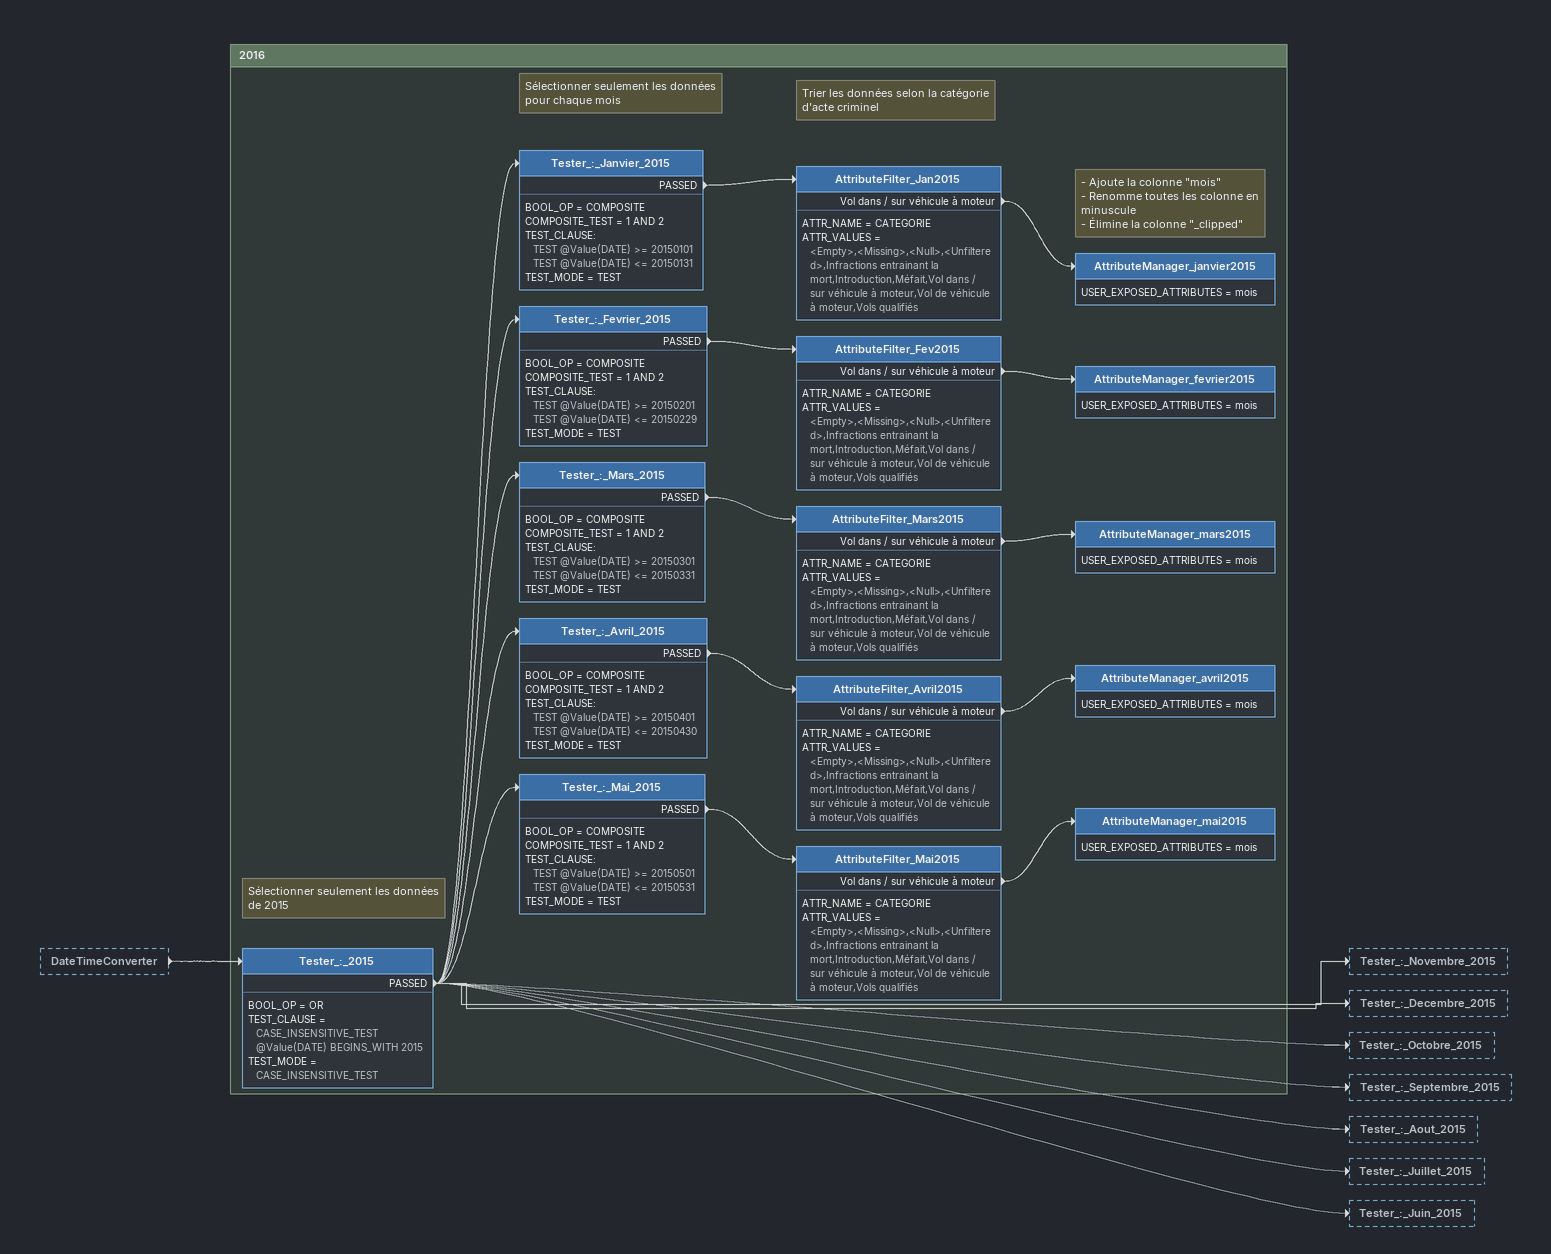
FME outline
DateTimeConverter [outside]
    -> Tester_:_2015

Bookmark: 2016
Note: Sélectionner seulement les données de 2015
Tester_:_2015
    BOOL_OP = OR
    TEST_CLAUSE = CASE_INSENSITIVE_TEST @Value(DATE) BEGINS_WITH 2015
    TEST_MODE = CASE_INSENSITIVE_TEST
    PASSED -> Tester_:_Novembre_2015
    PASSED -> Tester_:_Decembre_2015
    PASSED -> Tester_:_Octobre_2015
    PASSED -> Tester_:_Septembre_2015
    PASSED -> Tester_:_Aout_2015
    PASSED -> Tester_:_Juillet_2015
    PASSED -> Tester_:_Juin_2015
    PASSED -> Tester_:_Mai_2015
    PASSED -> Tester_:_Avril_2015
    PASSED -> Tester_:_Mars_2015
    PASSED -> Tester_:_Fevrier_2015
    PASSED -> Tester_:_Janvier_2015
Note: Sélectionner seulement les données pour chaque mois
Tester_:_Janvier_2015
    BOOL_OP = COMPOSITE
    COMPOSITE_TEST = 1 AND 2
    TEST_CLAUSE:
      TEST @Value(DATE) >= 20150101
      TEST @Value(DATE) <= 20150131
    TEST_MODE = TEST
    PASSED -> AttributeFilter_Jan2015
Note: Trier les données selon la catégorie d'acte criminel
AttributeFilter_Jan2015
    ATTR_NAME = CATEGORIE
    ATTR_VALUES = <Empty>,<Missing>,<Null>,<Unfiltered>,Infractions entrainant la mort,Introduction,Méfait,Vol dans / sur véhicule à moteur,Vol de véhicule à moteur,Vols qualifiés
    Vol dans / sur véhicule à moteur -> AttributeManager_janvier2015
Note: - Ajoute la colonne "mois" / - Renomme toutes les colonne en minuscule / - Élimine la colonne "_clipped"
AttributeManager_janvier2015
    USER_EXPOSED_ATTRIBUTES = mois
Tester_:_Fevrier_2015
    BOOL_OP = COMPOSITE
    COMPOSITE_TEST = 1 AND 2
    TEST_CLAUSE:
      TEST @Value(DATE) >= 20150201
      TEST @Value(DATE) <= 20150229
    TEST_MODE = TEST
    PASSED -> AttributeFilter_Fev2015
AttributeFilter_Fev2015
    ATTR_NAME = CATEGORIE
    ATTR_VALUES = <Empty>,<Missing>,<Null>,<Unfiltered>,Infractions entrainant la mort,Introduction,Méfait,Vol dans / sur véhicule à moteur,Vol de véhicule à moteur,Vols qualifiés
    Vol dans / sur véhicule à moteur -> AttributeManager_fevrier2015
AttributeManager_fevrier2015
    USER_EXPOSED_ATTRIBUTES = mois
Tester_:_Mars_2015
    BOOL_OP = COMPOSITE
    COMPOSITE_TEST = 1 AND 2
    TEST_CLAUSE:
      TEST @Value(DATE) >= 20150301
      TEST @Value(DATE) <= 20150331
    TEST_MODE = TEST
    PASSED -> AttributeFilter_Mars2015
AttributeFilter_Mars2015
    ATTR_NAME = CATEGORIE
    ATTR_VALUES = <Empty>,<Missing>,<Null>,<Unfiltered>,Infractions entrainant la mort,Introduction,Méfait,Vol dans / sur véhicule à moteur,Vol de véhicule à moteur,Vols qualifiés
    Vol dans / sur véhicule à moteur -> AttributeManager_mars2015
AttributeManager_mars2015
    USER_EXPOSED_ATTRIBUTES = mois
Tester_:_Avril_2015
    BOOL_OP = COMPOSITE
    COMPOSITE_TEST = 1 AND 2
    TEST_CLAUSE:
      TEST @Value(DATE) >= 20150401
      TEST @Value(DATE) <= 20150430
    TEST_MODE = TEST
    PASSED -> AttributeFilter_Avril2015
AttributeFilter_Avril2015
    ATTR_NAME = CATEGORIE
    ATTR_VALUES = <Empty>,<Missing>,<Null>,<Unfiltered>,Infractions entrainant la mort,Introduction,Méfait,Vol dans / sur véhicule à moteur,Vol de véhicule à moteur,Vols qualifiés
    Vol dans / sur véhicule à moteur -> AttributeManager_avril2015
AttributeManager_avril2015
    USER_EXPOSED_ATTRIBUTES = mois
Tester_:_Mai_2015
    BOOL_OP = COMPOSITE
    COMPOSITE_TEST = 1 AND 2
    TEST_CLAUSE:
      TEST @Value(DATE) >= 20150501
      TEST @Value(DATE) <= 20150531
    TEST_MODE = TEST
    PASSED -> AttributeFilter_Mai2015
AttributeFilter_Mai2015
    ATTR_NAME = CATEGORIE
    ATTR_VALUES = <Empty>,<Missing>,<Null>,<Unfiltered>,Infractions entrainant la mort,Introduction,Méfait,Vol dans / sur véhicule à moteur,Vol de véhicule à moteur,Vols qualifiés
    Vol dans / sur véhicule à moteur -> AttributeManager_mai2015
AttributeManager_mai2015
    USER_EXPOSED_ATTRIBUTES = mois
